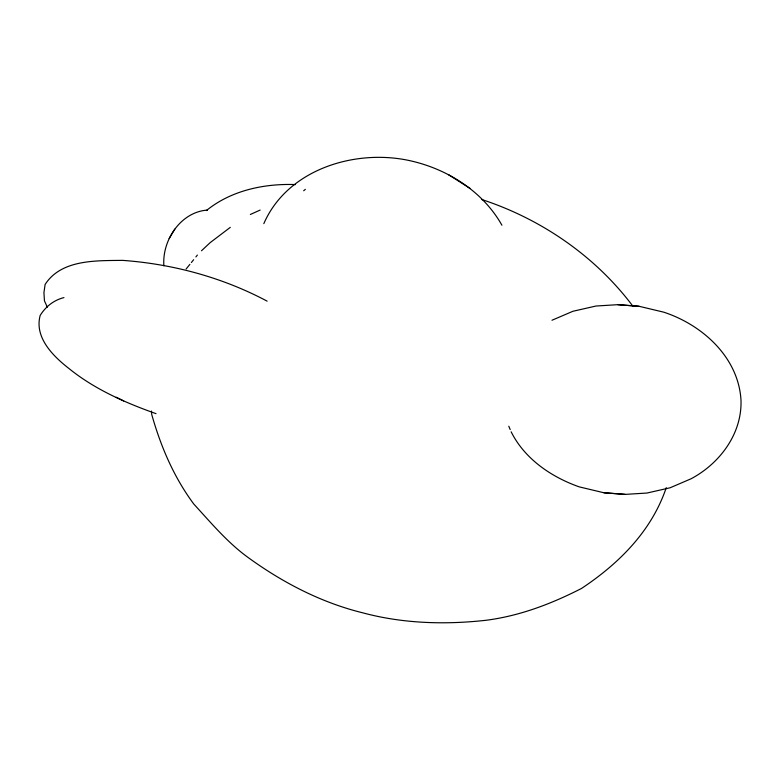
<?xml version="1.0" encoding="UTF-8"?>
<svg xmlns="http://www.w3.org/2000/svg" width="780" height="780" viewBox="0 0 780 780"><rect width="100%" height="100%" fill="white"/><g stroke="black" fill="none" stroke-linecap="round" stroke-linejoin="round"><path stroke-width="1.17" d="M207.46 210.073C180.697 211.897 161.918 240.367 163.888 265.814M263.825 223.645C286.718 170.966 350.834 150.043 404.42 159.578C443.898 166.793 481.962 189.735 501.92 225.225M666.266 487.656C651.583 531.121 618.959 563.589 581.51 588.451C551.441 603.817 519.987 615.859 486.32 620.246C445.302 624.858 402.977 623.63 362.905 612.865C321.302 602.657 282.965 582.748 248.401 557.71C227.614 542.743 211.078 522.863 193.83 504.094C173.862 477.204 160.826 446.657 151.749 414.57L151.427 411.04M174.827 229.096L169.162 238.563M186.127 268.993L189.881 264.352M191.383 262.499L193.635 259.711M195.887 256.922L197.389 255.07M201.493 250.77L210.161 242.639L230.295 227.36M303.683 190.759L305.351 189.345M206.388 210.571C231.075 190.447 264.206 183.407 295.513 184.587M551.986 320.248L572.91 311.279L596.008 306.023L617.74 304.678L639.083 306.286L663.751 312.175C702.536 324.889 738.543 357.445 741 400.267C742.092 433.816 719.774 463.525 691.021 478.803L670.098 487.783L647 493.038L625.267 494.383L603.925 492.765L579.257 486.876C551.275 477.019 524.628 458.894 511.144 431.798M250.36 214.471L260.14 210.073M63.95 297.59C53.81 300.125 45.659 306.608 40.17 315.422C34.232 337.457 52.962 356.041 68.776 368.375C94.38 389.161 125.122 402.675 156.01 413.644M639.083 306.286L617.74 304.678M603.925 492.765L625.267 494.383M481.786 199.524C541.252 218.995 595.374 256.171 632.97 306.316M267.121 301.148C222.573 277.446 172.887 264.001 122.626 260.374C96.164 260.715 61.318 259.301 45.103 284.476L43.934 292.685L44.46 300.885L47.336 307.213M116.239 397.244L123.63 400.949M470.106 188.448L448.49 174.671M508.794 426.231L510.198 429.575"/></g></svg>
